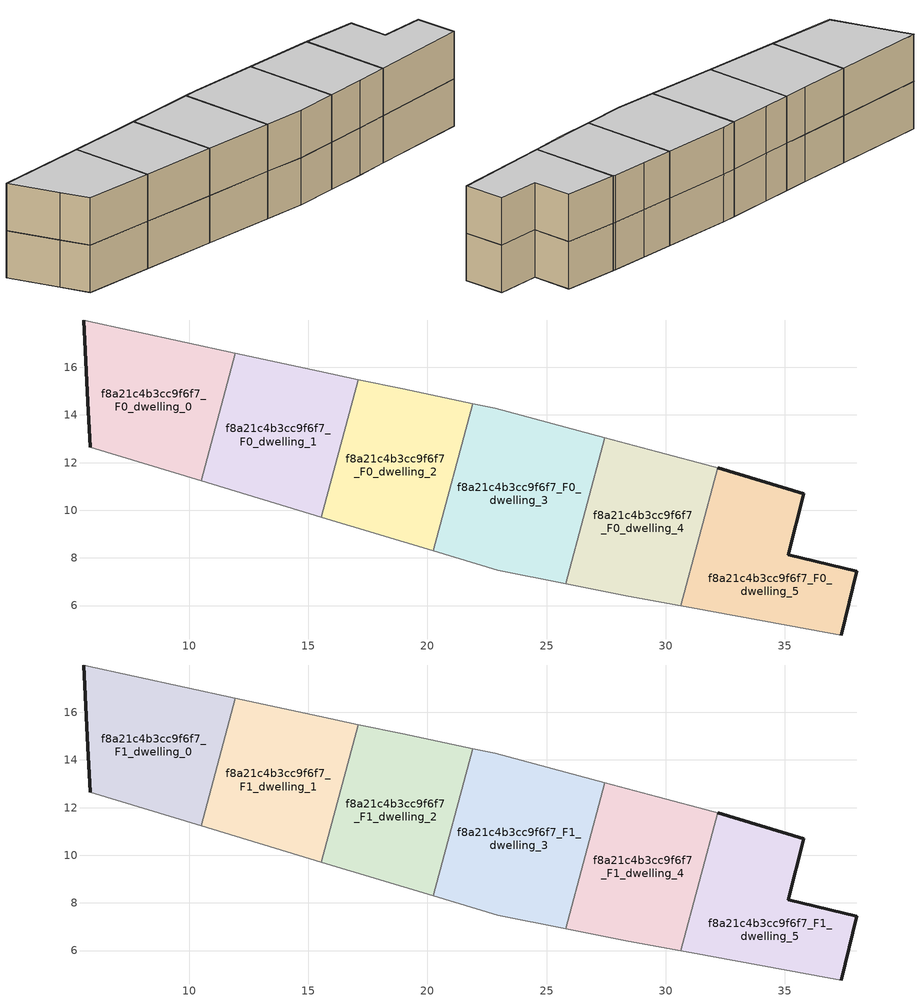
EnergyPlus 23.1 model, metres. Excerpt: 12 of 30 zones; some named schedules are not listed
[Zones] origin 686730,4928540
f8a21c4b3cc9f6f7_F0_dwelling_0
 floor ground (EU_floor_Construction): 10.51,11.23 11.94,16.6 5.58,17.99 5.75,14.54 5.85,12.63 z0
 wall outside (EU_wall_Construction): 5.85,12.63 5.75,14.54 5.58,17.99 z0:3
 wall adiabatic (EU_wall_Construction): 5.58,17.99 11.94,16.6 / 10.51,11.23 5.85,12.63 z0:3
 wall to f8a21c4b3cc9f6f7_F0_dwelling_1 (EU_wall_Construction): 11.94,16.6 10.51,11.23 z0:3
f8a21c4b3cc9f6f7_F0_dwelling_1
 floor ground (EU_floor_Construction): 15.55,9.71 17.09,15.49 15.47,15.83 11.94,16.6 10.51,11.23 z0
 wall adiabatic (EU_wall_Construction): 15.55,9.71 10.51,11.23 / 11.94,16.6 15.47,15.83 17.09,15.49 z0:3
 wall to f8a21c4b3cc9f6f7_F0_dwelling_2 (EU_wall_Construction): 17.09,15.49 15.55,9.71 z0:3
f8a21c4b3cc9f6f7_F0_dwelling_2
 floor ground (EU_floor_Construction): 20.25,8.29 21.9,14.48 18.97,15.09 17.09,15.49 15.55,9.71 z0
 wall adiabatic (EU_wall_Construction): 20.25,8.29 15.55,9.71 / 17.09,15.49 18.97,15.09 21.9,14.48 z0:3
 wall to f8a21c4b3cc9f6f7_F0_dwelling_3 (EU_wall_Construction): 21.9,14.48 20.25,8.29 z0:3
f8a21c4b3cc9f6f7_F0_dwelling_3
 floor ground (EU_floor_Construction): 25.81,6.91 27.44,13.04 22.85,14.28 21.9,14.48 20.25,8.29 22.96,7.48 z0
 wall adiabatic (EU_wall_Construction): 25.81,6.91 22.96,7.48 20.25,8.29 / 21.9,14.48 22.85,14.28 27.44,13.04 z0:3
 wall to f8a21c4b3cc9f6f7_F0_dwelling_4 (EU_wall_Construction): 27.44,13.04 25.81,6.91 z0:3
f8a21c4b3cc9f6f7_F0_dwelling_4
 floor ground (EU_floor_Construction): 30.64,5.99 32.19,11.77 32.02,11.83 29.65,12.46 27.44,13.04 25.81,6.91 28.44,6.39 z0
 wall adiabatic (EU_wall_Construction): 30.64,5.99 28.44,6.39 25.81,6.91 / 27.44,13.04 29.65,12.46 32.02,11.83 32.19,11.77 z0:3
 wall to f8a21c4b3cc9f6f7_F0_dwelling_5 (EU_wall_Construction): 32.19,11.77 30.64,5.99 z0:3
f8a21c4b3cc9f6f7_F0_dwelling_5
 floor ground (EU_floor_Construction): 37.38,4.76 38.02,7.43 35.14,8.12 35.8,10.68 32.19,11.77 30.64,5.99 z0
 wall outside (EU_wall_Construction): 32.19,11.77 35.8,10.68 35.14,8.12 38.02,7.43 37.38,4.76 z0:3
 wall adiabatic (EU_wall_Construction): 37.38,4.76 30.64,5.99 z0:3
f8a21c4b3cc9f6f7_F1_dwelling_0
 floor to f8a21c4b3cc9f6f7_F0_dwelling_0 (EU_floor_Construction): 10.51,11.23 11.94,16.6 5.58,17.99 5.75,14.54 5.85,12.63 z3
 wall outside (EU_wall_Construction): 5.85,12.63 5.75,14.54 5.58,17.99 z3:6
 wall adiabatic (EU_wall_Construction): 5.58,17.99 11.94,16.6 / 10.51,11.23 5.85,12.63 z3:6
 wall to f8a21c4b3cc9f6f7_F1_dwelling_1 (EU_wall_Construction): 11.94,16.6 10.51,11.23 z3:6
 ceiling to f8a21c4b3cc9f6f7_F2_dwelling_0 (EU_floor_Construction): 11.94,16.6 10.51,11.23 5.85,12.63 5.75,14.54 5.58,17.99 z6
f8a21c4b3cc9f6f7_F1_dwelling_1
 floor to f8a21c4b3cc9f6f7_F0_dwelling_1 (EU_floor_Construction): 15.55,9.71 17.09,15.49 15.47,15.83 11.94,16.6 10.51,11.23 z3
 wall adiabatic (EU_wall_Construction): 15.55,9.71 10.51,11.23 / 11.94,16.6 15.47,15.83 17.09,15.49 z3:6
 wall to f8a21c4b3cc9f6f7_F1_dwelling_2 (EU_wall_Construction): 17.09,15.49 15.55,9.71 z3:6
 ceiling to f8a21c4b3cc9f6f7_F2_dwelling_1 (EU_floor_Construction): 17.09,15.49 15.55,9.71 10.51,11.23 11.94,16.6 15.47,15.83 z6
f8a21c4b3cc9f6f7_F1_dwelling_2
 floor to f8a21c4b3cc9f6f7_F0_dwelling_2 (EU_floor_Construction): 20.25,8.29 21.9,14.48 18.97,15.09 17.09,15.49 15.55,9.71 z3
 wall adiabatic (EU_wall_Construction): 20.25,8.29 15.55,9.71 / 17.09,15.49 18.97,15.09 21.9,14.48 z3:6
 wall to f8a21c4b3cc9f6f7_F1_dwelling_3 (EU_wall_Construction): 21.9,14.48 20.25,8.29 z3:6
 ceiling to f8a21c4b3cc9f6f7_F2_dwelling_2 (EU_floor_Construction): 21.9,14.48 20.25,8.29 15.55,9.71 17.09,15.49 18.97,15.09 z6
f8a21c4b3cc9f6f7_F1_dwelling_3
 floor to f8a21c4b3cc9f6f7_F0_dwelling_3 (EU_floor_Construction): 25.81,6.91 27.44,13.04 22.85,14.28 21.9,14.48 20.25,8.29 22.96,7.48 z3
 wall adiabatic (EU_wall_Construction): 25.81,6.91 22.96,7.48 20.25,8.29 / 21.9,14.48 22.85,14.28 27.44,13.04 z3:6
 wall to f8a21c4b3cc9f6f7_F1_dwelling_4 (EU_wall_Construction): 27.44,13.04 25.81,6.91 z3:6
 ceiling to f8a21c4b3cc9f6f7_F2_dwelling_3 (EU_floor_Construction): 27.44,13.04 25.81,6.91 22.96,7.48 20.25,8.29 21.9,14.48 22.85,14.28 z6
f8a21c4b3cc9f6f7_F1_dwelling_4
 floor to f8a21c4b3cc9f6f7_F0_dwelling_4 (EU_floor_Construction): 30.64,5.99 32.19,11.77 32.02,11.83 29.65,12.46 27.44,13.04 25.81,6.91 28.44,6.39 z3
 wall adiabatic (EU_wall_Construction): 30.64,5.99 28.44,6.39 25.81,6.91 / 27.44,13.04 29.65,12.46 32.02,11.83 32.19,11.77 z3:6
 wall to f8a21c4b3cc9f6f7_F1_dwelling_5 (EU_wall_Construction): 32.19,11.77 30.64,5.99 z3:6
 ceiling to f8a21c4b3cc9f6f7_F2_dwelling_4 (EU_floor_Construction): 32.02,11.83 32.19,11.77 30.64,5.99 28.44,6.39 25.81,6.91 27.44,13.04 29.65,12.46 z6
f8a21c4b3cc9f6f7_F1_dwelling_5
 floor to f8a21c4b3cc9f6f7_F0_dwelling_5 (EU_floor_Construction): 37.38,4.76 38.02,7.43 35.14,8.12 35.8,10.68 32.19,11.77 30.64,5.99 z3
 wall outside (EU_wall_Construction): 32.19,11.77 35.8,10.68 35.14,8.12 38.02,7.43 37.38,4.76 z3:6
 wall adiabatic (EU_wall_Construction): 37.38,4.76 30.64,5.99 z3:6
 ceiling to f8a21c4b3cc9f6f7_F2_dwelling_5 (EU_floor_Construction): 35.8,10.68 35.14,8.12 38.02,7.43 37.38,4.76 30.64,5.99 32.19,11.77 z6
[Building]
EU S2 Campaign: North Axis=0; Terrain=City; Solar Distribution=FullExterior
[Site:Location]
Bologna: Latitude=44.5; Longitude=11.25; Time Zone=1; Elevation=37
[SizingPeriod:WeatherFileDays]
AnnualSizingPeriod: Begin Month=1; Begin Day of Month=1; End Month=12; End Day of Month=31; Day of Week for Start Day=Monday; Use Weather File Daylight Saving Period=No; Use Weather File Rain and Snow Indicators=No
[MATERIAL]
EU_InternalMass_Material: Roughness=MediumRough; Thickness=0.1; Conductivity=1; Density=1800; Specific Heat=900; Thermal Absorptance=0.9; Solar Absorptance=0.7; Visible Absorptance=0.7
[MATERIAL:NOMASS] Roughness=MediumRough; Thermal Absorptance=0.9; Solar Absorptance=0.7; Visible Absorptance=0.7
Name | Thermal Resistance
EU_wall_NoMass | 0.779417
EU_floor_NoMass | 0.588222
[CONSTRUCTION]
EU_wall_Construction: EU_wall_NoMass
EU_floor_Construction: EU_floor_NoMass
EU_InternalMass_Construction: EU_InternalMass_Material
[ZONE] Type=1; Multiplier=1; Ceiling Height=autocalculate; Floor Area=autocalculate; Part of Total Floor Area=Yes
Name | Volume
f8a21c4b3cc9f6f7_F0_dwelling_0 | 91.0115
f8a21c4b3cc9f6f7_F1_dwelling_0 | 91.0107
f8a21c4b3cc9f6f7_F0_dwelling_1; f8a21c4b3cc9f6f7_F1_dwelling_1; f8a21c4b3cc9f6f7_F0_dwelling_5 | 91.0093
f8a21c4b3cc9f6f7_F0_dwelling_2 | 91.0063
f8a21c4b3cc9f6f7_F1_dwelling_2 | 91.0071
f8a21c4b3cc9f6f7_F0_dwelling_3; f8a21c4b3cc9f6f7_F1_dwelling_3 | 111.097
f8a21c4b3cc9f6f7_F0_dwelling_4; f8a21c4b3cc9f6f7_F1_dwelling_4 | 90.9976
f8a21c4b3cc9f6f7_F1_dwelling_5 | 91.0085
[INTERNALMASS] Construction=EU_InternalMass_Construction; Surface Area=30.3352
Name | Zone or ZoneList
f8a21c4b3cc9f6f7_F0_dwelling_0_EU_InternalMass | f8a21c4b3cc9f6f7_F0_dwelling_0
f8a21c4b3cc9f6f7_F0_dwelling_1_EU_InternalMass | f8a21c4b3cc9f6f7_F0_dwelling_1
f8a21c4b3cc9f6f7_F0_dwelling_2_EU_InternalMass | f8a21c4b3cc9f6f7_F0_dwelling_2
f8a21c4b3cc9f6f7_F0_dwelling_3_EU_InternalMass | f8a21c4b3cc9f6f7_F0_dwelling_3
f8a21c4b3cc9f6f7_F0_dwelling_4_EU_InternalMass | f8a21c4b3cc9f6f7_F0_dwelling_4
f8a21c4b3cc9f6f7_F0_dwelling_5_EU_InternalMass | f8a21c4b3cc9f6f7_F0_dwelling_5
f8a21c4b3cc9f6f7_F1_dwelling_0_EU_InternalMass | f8a21c4b3cc9f6f7_F1_dwelling_0
f8a21c4b3cc9f6f7_F1_dwelling_1_EU_InternalMass | f8a21c4b3cc9f6f7_F1_dwelling_1
f8a21c4b3cc9f6f7_F1_dwelling_2_EU_InternalMass | f8a21c4b3cc9f6f7_F1_dwelling_2
f8a21c4b3cc9f6f7_F1_dwelling_3_EU_InternalMass | f8a21c4b3cc9f6f7_F1_dwelling_3
f8a21c4b3cc9f6f7_F1_dwelling_4_EU_InternalMass | f8a21c4b3cc9f6f7_F1_dwelling_4
f8a21c4b3cc9f6f7_F1_dwelling_5_EU_InternalMass | f8a21c4b3cc9f6f7_F1_dwelling_5
[OTHEREQUIPMENT] Fuel Type=Electricity; Design Level Calculation Method=Watts/Area; Power per Zone Floor Area=1; Fraction Latent=0; Fraction Radiant=0; Fraction Lost=0; Carbon Dioxide Generation Rate=0; EndUse Subcategory=EU_Step8_InternalGains
Name | Zone or ZoneList or Space or SpaceList | Schedule
EU_Step8_InternalGain_f8a21c4b3cc9f6f7_F0_dwelling_0_f000 | f8a21c4b3cc9f6f7_F0_dwelling_0 | EU_Step8_GainSchedule_f8a21c4b3cc9f6f7_F0_dwelling_0_f000
EU_Step8_InternalGain_f8a21c4b3cc9f6f7_F0_dwelling_1_f000 | f8a21c4b3cc9f6f7_F0_dwelling_1 | EU_Step8_GainSchedule_f8a21c4b3cc9f6f7_F0_dwelling_1_f000
EU_Step8_InternalGain_f8a21c4b3cc9f6f7_F0_dwelling_2_f000 | f8a21c4b3cc9f6f7_F0_dwelling_2 | EU_Step8_GainSchedule_f8a21c4b3cc9f6f7_F0_dwelling_2_f000
EU_Step8_InternalGain_f8a21c4b3cc9f6f7_F0_dwelling_3_f000 | f8a21c4b3cc9f6f7_F0_dwelling_3 | EU_Step8_GainSchedule_f8a21c4b3cc9f6f7_F0_dwelling_3_f000
EU_Step8_InternalGain_f8a21c4b3cc9f6f7_F0_dwelling_4_f000 | f8a21c4b3cc9f6f7_F0_dwelling_4 | EU_Step8_GainSchedule_f8a21c4b3cc9f6f7_F0_dwelling_4_f000
EU_Step8_InternalGain_f8a21c4b3cc9f6f7_F0_dwelling_5_f000 | f8a21c4b3cc9f6f7_F0_dwelling_5 | EU_Step8_GainSchedule_f8a21c4b3cc9f6f7_F0_dwelling_5_f000
EU_Step8_InternalGain_f8a21c4b3cc9f6f7_F1_dwelling_0_f000 | f8a21c4b3cc9f6f7_F1_dwelling_0 | EU_Step8_GainSchedule_f8a21c4b3cc9f6f7_F1_dwelling_0_f000
EU_Step8_InternalGain_f8a21c4b3cc9f6f7_F1_dwelling_1_f000 | f8a21c4b3cc9f6f7_F1_dwelling_1 | EU_Step8_GainSchedule_f8a21c4b3cc9f6f7_F1_dwelling_1_f000
EU_Step8_InternalGain_f8a21c4b3cc9f6f7_F1_dwelling_2_f000 | f8a21c4b3cc9f6f7_F1_dwelling_2 | EU_Step8_GainSchedule_f8a21c4b3cc9f6f7_F1_dwelling_2_f000
EU_Step8_InternalGain_f8a21c4b3cc9f6f7_F1_dwelling_3_f000 | f8a21c4b3cc9f6f7_F1_dwelling_3 | EU_Step8_GainSchedule_f8a21c4b3cc9f6f7_F1_dwelling_3_f000
EU_Step8_InternalGain_f8a21c4b3cc9f6f7_F1_dwelling_4_f000 | f8a21c4b3cc9f6f7_F1_dwelling_4 | EU_Step8_GainSchedule_f8a21c4b3cc9f6f7_F1_dwelling_4_f000
EU_Step8_InternalGain_f8a21c4b3cc9f6f7_F1_dwelling_5_f000 | f8a21c4b3cc9f6f7_F1_dwelling_5 | EU_Step8_GainSchedule_f8a21c4b3cc9f6f7_F1_dwelling_5_f000
[ZONEVENTILATION:DESIGNFLOWRATE] Schedule=EU_AlwaysOn; Design Flow Rate Calculation Method=AirChanges/Hour; Air Changes per Hour=0.712058; Ventilation Type=Natural; Fan Pressure Rise=0; Fan Total Efficiency=1; Constant Term Coefficient=1; Temperature Term Coefficient=0; Velocity Term Coefficient=0; Velocity Squared Term Coefficient=0; Minimum Indoor Temperature=-100; Maximum Indoor Temperature=100; Delta Temperature=-100; Minimum Outdoor Temperature=-100; Maximum Outdoor Temperature=100; Maximum Wind Speed=40
Name | Zone or ZoneList or Space or SpaceList
EU_ConstantAir_f8a21c4b3cc9f6f7_F0_dwelling_0 | f8a21c4b3cc9f6f7_F0_dwelling_0
EU_ConstantAir_f8a21c4b3cc9f6f7_F0_dwelling_1 | f8a21c4b3cc9f6f7_F0_dwelling_1
EU_ConstantAir_f8a21c4b3cc9f6f7_F0_dwelling_2 | f8a21c4b3cc9f6f7_F0_dwelling_2
EU_ConstantAir_f8a21c4b3cc9f6f7_F0_dwelling_3 | f8a21c4b3cc9f6f7_F0_dwelling_3
EU_ConstantAir_f8a21c4b3cc9f6f7_F0_dwelling_4 | f8a21c4b3cc9f6f7_F0_dwelling_4
EU_ConstantAir_f8a21c4b3cc9f6f7_F0_dwelling_5 | f8a21c4b3cc9f6f7_F0_dwelling_5
EU_ConstantAir_f8a21c4b3cc9f6f7_F1_dwelling_0 | f8a21c4b3cc9f6f7_F1_dwelling_0
EU_ConstantAir_f8a21c4b3cc9f6f7_F1_dwelling_1 | f8a21c4b3cc9f6f7_F1_dwelling_1
EU_ConstantAir_f8a21c4b3cc9f6f7_F1_dwelling_2 | f8a21c4b3cc9f6f7_F1_dwelling_2
EU_ConstantAir_f8a21c4b3cc9f6f7_F1_dwelling_3 | f8a21c4b3cc9f6f7_F1_dwelling_3
EU_ConstantAir_f8a21c4b3cc9f6f7_F1_dwelling_4 | f8a21c4b3cc9f6f7_F1_dwelling_4
EU_ConstantAir_f8a21c4b3cc9f6f7_F1_dwelling_5 | f8a21c4b3cc9f6f7_F1_dwelling_5
[HVACTEMPLATE:THERMOSTAT] Constant Heating Setpoint=20; Constant Cooling Setpoint=50
EU_HeatOnly_f8a21c4b3cc9f6f7_F0_dwelling_0; EU_HeatOnly_f8a21c4b3cc9f6f7_F0_dwelling_1; EU_HeatOnly_f8a21c4b3cc9f6f7_F0_dwelling_2; EU_HeatOnly_f8a21c4b3cc9f6f7_F0_dwelling_3; EU_HeatOnly_f8a21c4b3cc9f6f7_F0_dwelling_4; EU_HeatOnly_f8a21c4b3cc9f6f7_F0_dwelling_5; EU_HeatOnly_f8a21c4b3cc9f6f7_F1_dwelling_0; EU_HeatOnly_f8a21c4b3cc9f6f7_F1_dwelling_1; EU_HeatOnly_f8a21c4b3cc9f6f7_F1_dwelling_2; EU_HeatOnly_f8a21c4b3cc9f6f7_F1_dwelling_3; EU_HeatOnly_f8a21c4b3cc9f6f7_F1_dwelling_4; EU_HeatOnly_f8a21c4b3cc9f6f7_F1_dwelling_5; EU_HeatOnly_f8a21c4b3cc9f6f7_F2_dwelling_0; EU_HeatOnly_f8a21c4b3cc9f6f7_F2_dwelling_1; EU_HeatOnly_f8a21c4b3cc9f6f7_F2_dwelling_2; EU_HeatOnly_f8a21c4b3cc9f6f7_F2_dwelling_3; EU_HeatOnly_f8a21c4b3cc9f6f7_F2_dwelling_4; EU_HeatOnly_f8a21c4b3cc9f6f7_F2_dwelling_5; EU_HeatOnly_f8a21c4b3cc9f6f7_F3_dwelling_0; EU_HeatOnly_f8a21c4b3cc9f6f7_F3_dwelling_1; EU_HeatOnly_f8a21c4b3cc9f6f7_F3_dwelling_2; EU_HeatOnly_f8a21c4b3cc9f6f7_F3_dwelling_3; EU_HeatOnly_f8a21c4b3cc9f6f7_F3_dwelling_4; EU_HeatOnly_f8a21c4b3cc9f6f7_F3_dwelling_5; EU_HeatOnly_f8a21c4b3cc9f6f7_F4_dwelling_0; EU_HeatOnly_f8a21c4b3cc9f6f7_F4_dwelling_1; EU_HeatOnly_f8a21c4b3cc9f6f7_F4_dwelling_2; EU_HeatOnly_f8a21c4b3cc9f6f7_F4_dwelling_3; EU_HeatOnly_f8a21c4b3cc9f6f7_F4_dwelling_4; EU_HeatOnly_f8a21c4b3cc9f6f7_F4_dwelling_5
[HVACTEMPLATE:ZONE:IDEALLOADSAIRSYSTEM] System Availability Schedule=EU_AlwaysOn; Maximum Heating Supply Air Temperature=50; Minimum Cooling Supply Air Temperature=13; Maximum Heating Supply Air Humidity Ratio=0.0156; Minimum Cooling Supply Air Humidity Ratio=0.0077; Heating Limit=NoLimit; Cooling Limit=NoLimit; Heating Availability Schedule=EU_AlwaysOn; Cooling Availability Schedule=EU_CoolingOff; Dehumidification Control Type=ConstantSensibleHeatRatio; Cooling Sensible Heat Ratio=0.7; Dehumidification Setpoint=60; Humidification Control Type=None; Humidification Setpoint=30; Outdoor Air Method=None; Outdoor Air Flow Rate per Person=0.00944; Outdoor Air Flow Rate per Zone Floor Area=0; Outdoor Air Flow Rate per Zone=0; Demand Controlled Ventilation Type=None; Outdoor Air Economizer Type=NoEconomizer; Heat Recovery Type=None; Sensible Heat Recovery Effectiveness=0.7; Latent Heat Recovery Effectiveness=0.65
Name | Template Thermostat
f8a21c4b3cc9f6f7_F0_dwelling_0 | EU_HeatOnly_f8a21c4b3cc9f6f7_F0_dwelling_0
f8a21c4b3cc9f6f7_F0_dwelling_1 | EU_HeatOnly_f8a21c4b3cc9f6f7_F0_dwelling_1
f8a21c4b3cc9f6f7_F0_dwelling_2 | EU_HeatOnly_f8a21c4b3cc9f6f7_F0_dwelling_2
f8a21c4b3cc9f6f7_F0_dwelling_3 | EU_HeatOnly_f8a21c4b3cc9f6f7_F0_dwelling_3
f8a21c4b3cc9f6f7_F0_dwelling_4 | EU_HeatOnly_f8a21c4b3cc9f6f7_F0_dwelling_4
f8a21c4b3cc9f6f7_F0_dwelling_5 | EU_HeatOnly_f8a21c4b3cc9f6f7_F0_dwelling_5
f8a21c4b3cc9f6f7_F1_dwelling_0 | EU_HeatOnly_f8a21c4b3cc9f6f7_F1_dwelling_0
f8a21c4b3cc9f6f7_F1_dwelling_1 | EU_HeatOnly_f8a21c4b3cc9f6f7_F1_dwelling_1
f8a21c4b3cc9f6f7_F1_dwelling_2 | EU_HeatOnly_f8a21c4b3cc9f6f7_F1_dwelling_2
f8a21c4b3cc9f6f7_F1_dwelling_3 | EU_HeatOnly_f8a21c4b3cc9f6f7_F1_dwelling_3
f8a21c4b3cc9f6f7_F1_dwelling_4 | EU_HeatOnly_f8a21c4b3cc9f6f7_F1_dwelling_4
f8a21c4b3cc9f6f7_F1_dwelling_5 | EU_HeatOnly_f8a21c4b3cc9f6f7_F1_dwelling_5
[SIZING:ZONE] Zone Cooling Design Supply Air Temperature Input Method=SupplyAirTemperature; Zone Cooling Design Supply Air Temperature=13; Zone Heating Design Supply Air Temperature Input Method=SupplyAirTemperature; Zone Heating Design Supply Air Temperature=50; Zone Cooling Design Supply Air Humidity Ratio=0.008; Zone Heating Design Supply Air Humidity Ratio=0.008; Cooling Design Air Flow Method=DesignDay; Cooling Design Air Flow Rate=0; Cooling Minimum Air Flow per Zone Floor Area=0.000762; Cooling Minimum Air Flow=0; Cooling Minimum Air Flow Fraction=0.2; Heating Design Air Flow Method=DesignDay; Heating Design Air Flow Rate=0; Heating Maximum Air Flow per Zone Floor Area=0.002032; Heating Maximum Air Flow=0.141576; Heating Maximum Air Flow Fraction=0.3; Account for Dedicated Outdoor Air System=No; Dedicated Outdoor Air System Control Strategy=NeutralSupplyAir; Dedicated Outdoor Air Low Setpoint Temperature for Design=autosize; Dedicated Outdoor Air High Setpoint Temperature for Design=autosize; Zone Load Sizing Method=Sensible Load Only No Latent Load; Zone Latent Cooling Design Supply Air Humidity Ratio Input Method=HumidityRatioDifference; Zone Cooling Design Supply Air Humidity Ratio Difference=0.005; Zone Latent Heating Design Supply Air Humidity Ratio Input Method=HumidityRatioDifference; Zone Humidification Design Supply Air Humidity Ratio Difference=0.005
f8a21c4b3cc9f6f7_F0_dwelling_0; f8a21c4b3cc9f6f7_F0_dwelling_1; f8a21c4b3cc9f6f7_F0_dwelling_2; f8a21c4b3cc9f6f7_F0_dwelling_3; f8a21c4b3cc9f6f7_F0_dwelling_4; f8a21c4b3cc9f6f7_F0_dwelling_5; f8a21c4b3cc9f6f7_F1_dwelling_0; f8a21c4b3cc9f6f7_F1_dwelling_1; f8a21c4b3cc9f6f7_F1_dwelling_2; f8a21c4b3cc9f6f7_F1_dwelling_3; f8a21c4b3cc9f6f7_F1_dwelling_4; f8a21c4b3cc9f6f7_F1_dwelling_5
[SCHEDULE:FILE] Column Number=1; Rows to Skip at Top=0; Number of Hours of Data=8760; Column Separator=Comma; Interpolate to Timestep=No; Minutes per Item=60; Adjust Schedule for Daylight Savings=Yes
Name | File
EU_Step8_GainSchedule_f8a21c4b3cc9f6f7_F0_dwelling_0_f000 | ../../schedules/f8a21c4b3cc9f6f7/f8a21c4b3cc9f6f7_F0_dwelling_0_f000_gain.csv
EU_Step8_GainSchedule_f8a21c4b3cc9f6f7_F0_dwelling_1_f000 | ../../schedules/f8a21c4b3cc9f6f7/f8a21c4b3cc9f6f7_F0_dwelling_1_f000_gain.csv
EU_Step8_GainSchedule_f8a21c4b3cc9f6f7_F0_dwelling_2_f000 | ../../schedules/f8a21c4b3cc9f6f7/f8a21c4b3cc9f6f7_F0_dwelling_2_f000_gain.csv
EU_Step8_GainSchedule_f8a21c4b3cc9f6f7_F0_dwelling_3_f000 | ../../schedules/f8a21c4b3cc9f6f7/f8a21c4b3cc9f6f7_F0_dwelling_3_f000_gain.csv
EU_Step8_GainSchedule_f8a21c4b3cc9f6f7_F0_dwelling_4_f000 | ../../schedules/f8a21c4b3cc9f6f7/f8a21c4b3cc9f6f7_F0_dwelling_4_f000_gain.csv
EU_Step8_GainSchedule_f8a21c4b3cc9f6f7_F0_dwelling_5_f000 | ../../schedules/f8a21c4b3cc9f6f7/f8a21c4b3cc9f6f7_F0_dwelling_5_f000_gain.csv
EU_Step8_GainSchedule_f8a21c4b3cc9f6f7_F1_dwelling_0_f000 | ../../schedules/f8a21c4b3cc9f6f7/f8a21c4b3cc9f6f7_F1_dwelling_0_f000_gain.csv
